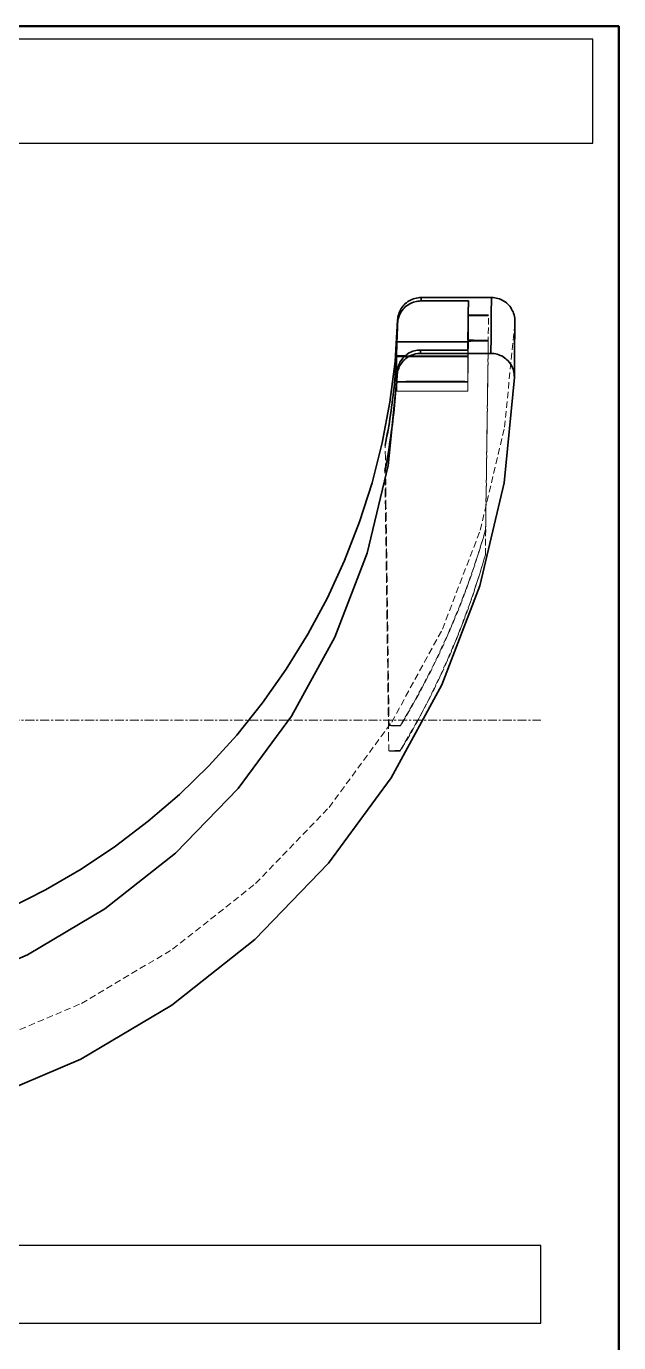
# Model space of a CAD drawing. Header units: millimetres. Extents: x 10 to 410, y 10 to 287.
# Drawn here: x 364.3 to 410, y 185.5 to 287 of the extents above; entities that cross this region are included whole.
import ezdxf

# ---------------------------------------------------------------- set-up
doc = ezdxf.new("R2010")
doc.units = ezdxf.units.MM
doc.linetypes.add('CENTER', pattern=[1.15, 0.7, -0.15, 0.15, -0.15])
doc.linetypes.add('DASHED', pattern=[0.75, 0.5, -0.25])
for name, color, linetype, lineweight in [('BORDER', 7, 'CONTINUOUS', 50), ('CENTER', 4, 'CENTER', 13), ('HIDDEN', 8, 'DASHED', 18), ('TITLE_BLOCK', 7, 'CONTINUOUS', 25), ('VISIBLE', 7, 'CONTINUOUS', 35)]:
    doc.layers.add(name, color=color, linetype=linetype, lineweight=lineweight)

msp = doc.modelspace()

# ---------------------------------------------------------------- linework, layer by layer
at = {"layer": 'BORDER'}
msp.add_lwpolyline([(10, 10), (410, 10), (410, 287), (10, 287)], close=True, dxfattribs=at)
at = {"layer": 'CENTER'}
msp.add_line((278, 233.5), (404, 233.5), dxfattribs=at)
at = {"layer": 'HIDDEN'}
for points in [[(398.41, 262.67), (398.41, 262.8), (398.41, 262.94), (398.41, 263.08), (398.41, 263.22), (398.41, 263.35), (398.41, 263.49), (398.41, 263.63), (398.41, 263.77), (398.41, 263.9), (398.41, 264.04), (398.41, 264.18), (398.41, 264.32), (398.41, 264.45), (398.41, 264.59), (398.41, 264.73), (398.41, 264.87), (398.41, 265), (398.41, 265.14), (398.41, 265.28), (398.41, 265.42), (398.41, 265.55), (398.41, 265.69), (398.41, 265.83)], [(280.04, 264.22), (280.84, 256.09), (282.71, 248.15), (285.63, 240.52), (289.54, 233.35), (294.37, 226.77), (300.04, 220.9), (306.44, 215.83), (313.46, 211.66), (320.97, 208.47), (328.85, 206.31), (336.94, 205.22), (345.1, 205.22), (353.2, 206.31), (361.07, 208.47), (368.58, 211.66), (375.6, 215.83), (382.01, 220.9), (387.67, 226.77), (392.5, 233.35), (396.41, 240.52), (399.33, 248.15), (401.2, 256.09), (402, 264.22)], [(398.4, 261.58), (398.4, 261.72), (398.4, 261.85), (398.4, 261.99), (398.4, 262.13), (398.4, 262.27), (398.4, 262.4), (398.4, 262.54), (398.4, 262.68), (398.4, 262.82), (398.4, 262.95), (398.4, 263.09), (398.4, 263.23), (398.4, 263.37), (398.4, 263.5), (398.4, 263.64), (398.4, 263.78), (398.4, 263.92), (398.4, 264.05), (398.4, 264.19), (398.4, 264.33), (398.4, 264.47), (398.4, 264.61), (398.4, 264.74)], [(398.4, 264.69), (398.4, 264.55), (398.4, 264.41), (398.4, 264.27), (398.4, 264.14), (398.4, 264), (398.4, 263.86), (398.4, 263.72), (398.4, 263.59), (398.4, 263.45), (398.4, 263.31), (398.4, 263.17), (398.4, 263.04), (398.4, 262.9), (398.4, 262.76), (398.4, 262.62), (398.4, 262.49), (398.4, 262.35), (398.4, 262.21), (398.4, 262.07), (398.4, 261.94), (398.4, 261.8), (398.4, 261.66), (398.4, 261.52)], [(399.74, 248.21), (399.75, 248.93), (399.76, 249.65), (399.77, 250.36), (399.78, 251.08), (399.79, 251.8), (399.8, 252.52), (399.81, 253.23), (399.82, 253.95), (399.83, 254.67), (399.84, 255.39), (399.85, 256.1), (399.86, 256.82), (399.87, 257.54), (399.88, 258.26), (399.89, 258.97), (399.9, 259.69), (399.91, 260.41), (399.92, 261.13), (399.93, 261.84), (399.94, 262.56), (399.95, 263.28), (399.96, 264), (399.97, 264.71)], [(402, 264.22), (402, 264.03), (402, 263.85), (401.99, 263.66), (401.99, 263.47), (401.99, 263.29), (401.99, 263.1), (401.99, 262.91), (401.98, 262.72), (401.98, 262.54), (401.98, 262.35), (401.98, 262.16), (401.98, 261.98), (401.97, 261.79), (401.97, 261.6), (401.97, 261.42), (401.97, 261.23), (401.97, 261.04), (401.96, 260.86), (401.96, 260.67), (401.96, 260.48), (401.96, 260.29), (401.96, 260.11), (401.96, 259.92)], [(402, 264.22), (402, 264.22), (402, 264.22), (402, 264.22), (402, 264.23), (402, 264.23), (402, 264.23), (402, 264.23), (402, 264.23), (402, 264.23), (402, 264.24), (402, 264.24), (402, 264.24), (402, 264.24), (402, 264.24), (402, 264.24), (402, 264.25), (402, 264.25), (402, 264.25), (402, 264.25), (402, 264.25), (402, 264.25), (402, 264.26), (402, 264.26)], [(398.37, 258.87), (398.37, 259.01), (398.37, 259.15), (398.37, 259.29), (398.37, 259.42), (398.37, 259.56), (398.37, 259.7), (398.37, 259.84), (398.37, 259.97), (398.37, 260.11), (398.37, 260.25), (398.37, 260.39), (398.37, 260.52), (398.37, 260.66), (398.37, 260.8), (398.37, 260.94), (398.37, 261.08), (398.37, 261.21), (398.37, 261.35), (398.37, 261.49), (398.37, 261.63), (398.37, 261.76), (398.37, 261.9), (398.37, 262.04)], [(398.38, 259.62), (398.38, 259.76), (398.38, 259.9), (398.38, 260.04), (398.38, 260.18), (398.38, 260.31), (398.38, 260.45), (398.38, 260.59), (398.38, 260.73), (398.38, 260.86), (398.38, 261), (398.38, 261.14), (398.38, 261.28), (398.38, 261.41), (398.38, 261.55), (398.38, 261.69), (398.38, 261.83), (398.38, 261.96), (398.38, 262.1), (398.38, 262.24), (398.38, 262.38), (398.38, 262.51), (398.38, 262.65), (398.38, 262.79)], [(398.38, 262.73), (398.38, 262.6), (398.38, 262.46), (398.38, 262.32), (398.38, 262.18), (398.38, 262.05), (398.38, 261.91), (398.38, 261.77), (398.38, 261.63), (398.38, 261.5), (398.38, 261.36), (398.38, 261.22), (398.38, 261.08), (398.38, 260.95), (398.38, 260.81), (398.38, 260.67), (398.38, 260.53), (398.38, 260.4), (398.38, 260.26), (398.38, 260.12), (398.38, 259.98), (398.38, 259.85), (398.38, 259.71), (398.38, 259.57)], [(398.38, 262.67), (398.38, 262.67), (398.38, 262.67), (398.38, 262.67), (398.38, 262.67), (398.38, 262.67), (398.39, 262.67), (398.39, 262.67), (398.39, 262.67), (398.39, 262.67), (398.39, 262.67), (398.39, 262.67), (398.39, 262.67), (398.4, 262.67), (398.4, 262.67), (398.4, 262.67), (398.4, 262.67), (398.4, 262.67), (398.4, 262.67), (398.4, 262.67), (398.41, 262.67), (398.41, 262.67), (398.41, 262.67), (398.41, 262.67)], [(398.41, 262.67), (398.41, 262.62), (398.41, 262.57), (398.41, 262.52), (398.41, 262.48), (398.41, 262.43), (398.41, 262.38), (398.41, 262.33), (398.41, 262.29), (398.41, 262.24), (398.41, 262.19), (398.4, 262.15), (398.4, 262.1), (398.4, 262.05), (398.4, 262), (398.4, 261.96), (398.4, 261.91), (398.4, 261.86), (398.4, 261.82), (398.4, 261.77), (398.4, 261.72), (398.4, 261.67), (398.4, 261.63), (398.4, 261.58)], [(399.72, 246.26), (399.73, 246.97), (399.74, 247.69), (399.75, 248.41), (399.76, 249.13), (399.77, 249.84), (399.78, 250.56), (399.79, 251.28), (399.8, 252), (399.81, 252.71), (399.82, 253.43), (399.83, 254.15), (399.84, 254.87), (399.85, 255.58), (399.86, 256.3), (399.87, 257.02), (399.88, 257.74), (399.89, 258.46), (399.9, 259.17), (399.91, 259.89), (399.92, 260.61), (399.93, 261.33), (399.94, 262.04), (399.95, 262.76)], [(393.46, 261.52), (393.68, 261.52), (393.89, 261.52), (394.11, 261.52), (394.32, 261.52), (394.54, 261.52), (394.75, 261.52), (394.97, 261.52), (395.18, 261.52), (395.39, 261.52), (395.61, 261.52), (395.82, 261.52), (396.04, 261.52), (396.25, 261.52), (396.47, 261.52), (396.68, 261.52), (396.9, 261.52), (397.11, 261.52), (397.33, 261.52), (397.54, 261.52), (397.75, 261.52), (397.97, 261.52), (398.18, 261.52), (398.4, 261.52)], [(398.4, 261.58), (398.19, 261.58), (397.97, 261.58), (397.76, 261.58), (397.55, 261.58), (397.34, 261.58), (397.13, 261.58), (396.91, 261.59), (396.7, 261.59), (396.49, 261.59), (396.28, 261.59), (396.07, 261.59), (395.85, 261.59), (395.64, 261.59), (395.43, 261.59), (395.22, 261.59), (395.01, 261.59), (394.79, 261.59), (394.58, 261.58), (394.37, 261.58), (394.16, 261.58), (393.95, 261.58), (393.73, 261.58), (393.52, 261.58)], [(398.4, 261.52), (398.4, 261.44), (398.4, 261.36), (398.4, 261.28), (398.39, 261.19), (398.39, 261.11), (398.39, 261.03), (398.39, 260.95), (398.39, 260.86), (398.39, 260.78), (398.39, 260.7), (398.39, 260.62), (398.39, 260.53), (398.39, 260.45), (398.39, 260.37), (398.39, 260.29), (398.38, 260.2), (398.38, 260.12), (398.38, 260.04), (398.38, 259.96), (398.38, 259.87), (398.38, 259.79), (398.38, 259.71), (398.38, 259.62)], [(392.85, 258.87), (393.09, 258.87), (393.33, 258.87), (393.57, 258.87), (393.81, 258.87), (394.05, 258.87), (394.29, 258.87), (394.53, 258.87), (394.77, 258.87), (395.01, 258.87), (395.25, 258.87), (395.49, 258.87), (395.73, 258.87), (395.97, 258.87), (396.21, 258.87), (396.45, 258.87), (396.69, 258.87), (396.93, 258.87), (397.17, 258.87), (397.41, 258.87), (397.65, 258.87), (397.89, 258.87), (398.13, 258.87), (398.37, 258.87)], [(398.38, 259.62), (398.14, 259.63), (397.9, 259.63), (397.66, 259.63), (397.42, 259.63), (397.18, 259.63), (396.94, 259.63), (396.7, 259.63), (396.46, 259.63), (396.22, 259.63), (395.98, 259.63), (395.74, 259.63), (395.5, 259.63), (395.26, 259.63), (395.02, 259.63), (394.78, 259.63), (394.54, 259.63), (394.3, 259.63), (394.06, 259.63), (393.82, 259.63), (393.58, 259.63), (393.34, 259.62), (393.1, 259.62), (392.86, 259.62)], [(392.86, 259.57), (393.1, 259.57), (393.34, 259.57), (393.58, 259.57), (393.82, 259.57), (394.06, 259.57), (394.3, 259.57), (394.54, 259.57), (394.78, 259.56), (395.02, 259.56), (395.26, 259.56), (395.5, 259.56), (395.74, 259.56), (395.98, 259.56), (396.22, 259.56), (396.46, 259.56), (396.7, 259.56), (396.94, 259.56), (397.18, 259.56), (397.42, 259.57), (397.66, 259.57), (397.9, 259.57), (398.14, 259.57), (398.38, 259.57)], [(398.38, 259.57), (398.38, 259.54), (398.38, 259.51), (398.38, 259.48), (398.38, 259.45), (398.38, 259.42), (398.38, 259.39), (398.38, 259.36), (398.38, 259.33), (398.38, 259.3), (398.38, 259.27), (398.37, 259.24), (398.37, 259.21), (398.37, 259.18), (398.37, 259.15), (398.37, 259.12), (398.37, 259.09), (398.37, 259.06), (398.37, 259.03), (398.37, 259), (398.37, 258.97), (398.37, 258.94), (398.37, 258.9), (398.37, 258.87)], [(392.3, 233.08), (392.28, 234.02), (392.27, 234.96), (392.26, 235.9), (392.25, 236.84), (392.23, 237.78), (392.22, 238.72), (392.21, 239.66), (392.19, 240.6), (392.18, 241.53), (392.17, 242.47), (392.15, 243.41), (392.14, 244.35), (392.13, 245.29), (392.12, 246.23), (392.1, 247.17), (392.09, 248.11), (392.08, 249.05), (392.06, 249.99), (392.05, 250.93), (392.04, 251.86), (392.02, 252.8), (392.01, 253.74), (392, 254.68)], [(392.28, 231.13), (392.26, 232.07), (392.25, 233.01), (392.24, 233.95), (392.23, 234.89), (392.21, 235.82), (392.2, 236.76), (392.19, 237.7), (392.17, 238.64), (392.16, 239.58), (392.15, 240.52), (392.13, 241.46), (392.12, 242.4), (392.11, 243.34), (392.1, 244.28), (392.08, 245.22), (392.07, 246.15), (392.06, 247.09), (392.04, 248.03), (392.03, 248.97), (392.02, 249.91), (392, 250.85), (391.99, 251.79), (391.98, 252.73)], [(399.74, 248.21), (399.54, 247.52), (399.34, 246.83), (399.12, 246.14), (398.9, 245.45), (398.67, 244.77), (398.43, 244.09), (398.18, 243.42), (397.93, 242.74), (397.67, 242.07), (397.4, 241.41), (397.12, 240.74), (396.83, 240.08), (396.54, 239.42), (396.24, 238.77), (395.93, 238.12), (395.61, 237.47), (395.28, 236.83), (394.95, 236.19), (394.61, 235.56), (394.26, 234.93), (393.91, 234.3), (393.54, 233.68), (393.17, 233.06)], [(393.17, 233.1), (393.54, 233.72), (393.9, 234.34), (394.25, 234.97), (394.6, 235.6), (394.94, 236.23), (395.27, 236.87), (395.6, 237.51), (395.91, 238.15), (396.22, 238.8), (396.52, 239.45), (396.82, 240.11), (397.1, 240.77), (397.38, 241.43), (397.65, 242.09), (397.92, 242.76), (398.17, 243.43), (398.42, 244.11), (398.66, 244.79), (398.89, 245.47), (399.11, 246.15), (399.33, 246.83), (399.54, 247.52), (399.74, 248.21)], [(399.74, 248.21), (399.74, 248.21), (399.74, 248.21), (399.74, 248.21), (399.74, 248.21), (399.74, 248.21), (399.74, 248.21), (399.74, 248.21), (399.74, 248.21), (399.74, 248.21), (399.74, 248.21), (399.74, 248.21), (399.74, 248.21), (399.74, 248.21), (399.74, 248.21), (399.74, 248.21), (399.74, 248.21), (399.74, 248.21), (399.74, 248.21), (399.74, 248.21), (399.74, 248.21), (399.74, 248.21), (399.74, 248.21), (399.74, 248.21)], [(399.72, 246.26), (399.52, 245.56), (399.32, 244.87), (399.1, 244.19), (398.88, 243.5), (398.65, 242.82), (398.41, 242.14), (398.16, 241.46), (397.91, 240.79), (397.65, 240.12), (397.38, 239.45), (397.1, 238.79), (396.81, 238.13), (396.52, 237.47), (396.22, 236.82), (395.91, 236.17), (395.59, 235.52), (395.26, 234.88), (394.93, 234.24), (394.59, 233.6), (394.24, 232.97), (393.89, 232.35), (393.52, 231.73), (393.15, 231.11)], [(393.15, 231.15), (393.52, 231.77), (393.88, 232.39), (394.23, 233.01), (394.58, 233.64), (394.92, 234.28), (395.25, 234.91), (395.58, 235.55), (395.89, 236.2), (396.2, 236.85), (396.5, 237.5), (396.8, 238.15), (397.08, 238.81), (397.36, 239.47), (397.63, 240.14), (397.9, 240.81), (398.15, 241.48), (398.4, 242.15), (398.64, 242.83), (398.87, 243.51), (399.09, 244.19), (399.31, 244.88), (399.52, 245.57), (399.72, 246.26)], [(399.72, 246.26), (399.72, 246.26), (399.72, 246.26), (399.72, 246.26), (399.72, 246.26), (399.72, 246.26), (399.72, 246.26), (399.72, 246.26), (399.72, 246.26), (399.72, 246.26), (399.72, 246.26), (399.72, 246.26), (399.72, 246.26), (399.72, 246.26), (399.72, 246.26), (399.72, 246.26), (399.72, 246.26), (399.72, 246.26), (399.72, 246.26), (399.72, 246.26), (399.72, 246.26), (399.72, 246.26), (399.72, 246.26), (399.72, 246.26)], [(393.17, 233.1), (393.13, 233.1), (393.1, 233.1), (393.06, 233.1), (393.02, 233.1), (392.98, 233.1), (392.94, 233.1), (392.91, 233.1), (392.87, 233.1), (392.83, 233.1), (392.79, 233.1), (392.75, 233.1), (392.72, 233.1), (392.68, 233.1), (392.64, 233.1), (392.6, 233.1), (392.56, 233.1), (392.53, 233.09), (392.49, 233.09), (392.45, 233.09), (392.41, 233.09), (392.37, 233.09), (392.34, 233.09), (392.3, 233.08)], [(392.3, 233.08), (392.34, 233.08), (392.37, 233.08), (392.41, 233.08), (392.45, 233.07), (392.49, 233.07), (392.53, 233.07), (392.56, 233.07), (392.6, 233.07), (392.64, 233.07), (392.68, 233.07), (392.72, 233.07), (392.75, 233.07), (392.79, 233.07), (392.83, 233.07), (392.87, 233.07), (392.91, 233.07), (392.94, 233.07), (392.98, 233.07), (393.02, 233.06), (393.06, 233.06), (393.1, 233.06), (393.13, 233.06), (393.17, 233.06)], [(393.17, 233.1), (393.17, 233.1), (393.17, 233.1), (393.17, 233.1), (393.17, 233.1), (393.17, 233.1), (393.17, 233.09), (393.17, 233.09), (393.17, 233.09), (393.17, 233.09), (393.17, 233.09), (393.17, 233.08), (393.17, 233.08), (393.17, 233.08), (393.17, 233.08), (393.17, 233.08), (393.17, 233.08), (393.17, 233.07), (393.17, 233.07), (393.17, 233.07), (393.17, 233.07), (393.17, 233.07), (393.17, 233.06), (393.17, 233.06)], [(393.15, 231.15), (393.11, 231.15), (393.08, 231.15), (393.04, 231.15), (393, 231.15), (392.96, 231.15), (392.92, 231.15), (392.89, 231.15), (392.85, 231.15), (392.81, 231.15), (392.77, 231.15), (392.73, 231.14), (392.7, 231.14), (392.66, 231.14), (392.62, 231.14), (392.58, 231.14), (392.54, 231.14), (392.51, 231.14), (392.47, 231.14), (392.43, 231.14), (392.39, 231.14), (392.35, 231.14), (392.32, 231.13), (392.28, 231.13)], [(392.28, 231.13), (392.32, 231.12), (392.35, 231.12), (392.39, 231.12), (392.43, 231.12), (392.47, 231.12), (392.51, 231.12), (392.54, 231.12), (392.58, 231.12), (392.62, 231.12), (392.66, 231.12), (392.7, 231.11), (392.73, 231.11), (392.77, 231.11), (392.81, 231.11), (392.85, 231.11), (392.89, 231.11), (392.92, 231.11), (392.96, 231.11), (393, 231.11), (393.04, 231.11), (393.08, 231.11), (393.11, 231.11), (393.15, 231.11)], [(393.15, 231.15), (393.15, 231.15), (393.15, 231.15), (393.15, 231.14), (393.15, 231.14), (393.15, 231.14), (393.15, 231.14), (393.15, 231.14), (393.15, 231.14), (393.15, 231.13), (393.15, 231.13), (393.15, 231.13), (393.15, 231.13), (393.15, 231.13), (393.15, 231.12), (393.15, 231.12), (393.15, 231.12), (393.15, 231.12), (393.15, 231.12), (393.15, 231.12), (393.15, 231.11), (393.15, 231.11), (393.15, 231.11), (393.15, 231.11)]]:
    msp.add_lwpolyline(points, dxfattribs=at)
at = {"layer": 'TITLE_BLOCK'}
for points in [[(12, 278), (408, 278), (408, 286), (12, 286)], [(278, 187), (404, 187), (404, 193), (278, 193)]]:
    msp.add_lwpolyline(points, close=True, dxfattribs=at)
at = {"layer": 'VISIBLE'}
for points in [[(394.77, 266.08), (394.65, 266.08), (394.53, 266.07), (394.41, 266.05), (394.29, 266.02), (394.17, 265.98), (394.06, 265.94), (393.95, 265.89), (393.85, 265.83), (393.74, 265.77), (393.65, 265.69), (393.55, 265.62), (393.47, 265.53), (393.39, 265.44), (393.31, 265.35), (393.24, 265.25), (393.18, 265.14), (393.13, 265.04), (393.08, 264.93), (393.04, 264.81), (393.01, 264.69), (392.98, 264.58), (392.97, 264.46), (392.96, 264.34)], [(394.77, 266.08), (394.77, 266.07), (394.77, 266.06), (394.77, 266.05), (394.77, 266.04), (394.77, 266.03), (394.77, 266.02), (394.77, 266.01), (394.77, 265.99), (394.77, 265.98), (394.77, 265.97), (394.77, 265.96), (394.77, 265.95), (394.77, 265.94), (394.77, 265.93), (394.77, 265.92), (394.77, 265.91), (394.77, 265.9), (394.76, 265.88), (394.76, 265.87), (394.76, 265.86), (394.76, 265.85), (394.76, 265.84), (394.76, 265.83)], [(394.77, 266.08), (395, 266.08), (395.24, 266.08), (395.47, 266.08), (395.71, 266.08), (395.95, 266.08), (396.18, 266.08), (396.42, 266.08), (396.65, 266.08), (396.89, 266.08), (397.13, 266.08), (397.36, 266.08), (397.6, 266.08), (397.83, 266.08), (398.07, 266.08), (398.31, 266.08), (398.54, 266.08), (398.78, 266.08), (399.01, 266.08), (399.25, 266.08), (399.48, 266.08), (399.72, 266.08), (399.96, 266.08), (400.19, 266.08)], [(400.19, 266.08), (400.19, 265.9), (400.19, 265.71), (400.19, 265.52), (400.18, 265.34), (400.18, 265.15), (400.18, 264.96), (400.18, 264.77), (400.18, 264.59), (400.18, 264.4), (400.17, 264.21), (400.17, 264.03), (400.17, 263.84), (400.17, 263.65), (400.17, 263.47), (400.16, 263.28), (400.16, 263.09), (400.16, 262.91), (400.16, 262.72), (400.16, 262.53), (400.15, 262.34), (400.15, 262.16), (400.15, 261.97), (400.15, 261.78)], [(402, 264.26), (402, 264.38), (401.99, 264.5), (401.97, 264.63), (401.94, 264.75), (401.9, 264.87), (401.86, 264.98), (401.8, 265.1), (401.74, 265.2), (401.68, 265.31), (401.6, 265.41), (401.52, 265.5), (401.43, 265.59), (401.34, 265.67), (401.24, 265.75), (401.14, 265.82), (401.03, 265.88), (400.92, 265.93), (400.8, 265.98), (400.68, 266.01), (400.56, 266.04), (400.44, 266.07), (400.32, 266.08), (400.19, 266.08)], [(394.76, 265.83), (394.64, 265.82), (394.52, 265.81), (394.4, 265.79), (394.29, 265.76), (394.17, 265.73), (394.06, 265.69), (393.95, 265.63), (393.84, 265.58), (393.74, 265.51), (393.64, 265.44), (393.55, 265.36), (393.47, 265.28), (393.38, 265.19), (393.31, 265.09), (393.24, 264.99), (393.18, 264.89), (393.12, 264.78), (393.08, 264.67), (393.04, 264.56), (393.01, 264.44), (392.98, 264.32), (392.97, 264.2), (392.96, 264.08)], [(394.76, 265.83), (394.92, 265.83), (395.08, 265.83), (395.24, 265.83), (395.4, 265.83), (395.56, 265.83), (395.72, 265.83), (395.87, 265.83), (396.03, 265.83), (396.19, 265.83), (396.35, 265.83), (396.51, 265.83), (396.67, 265.83), (396.82, 265.83), (396.98, 265.83), (397.14, 265.83), (397.3, 265.83), (397.46, 265.83), (397.62, 265.83), (397.78, 265.83), (397.93, 265.83), (398.09, 265.83), (398.25, 265.83), (398.41, 265.83)], [(398.41, 265.83), (398.41, 265.78), (398.41, 265.73), (398.41, 265.69), (398.41, 265.64), (398.41, 265.59), (398.41, 265.55), (398.41, 265.5), (398.41, 265.45), (398.41, 265.4), (398.41, 265.36), (398.4, 265.31), (398.4, 265.26), (398.4, 265.21), (398.4, 265.17), (398.4, 265.12), (398.4, 265.07), (398.4, 265.03), (398.4, 264.98), (398.4, 264.93), (398.4, 264.88), (398.4, 264.84), (398.4, 264.79), (398.4, 264.74)], [(347.77, 214.56), (350.9, 215.07), (354.01, 215.76), (357.06, 216.65), (360.05, 217.73), (362.97, 218.98), (365.81, 220.41), (368.55, 222.01), (371.2, 223.78), (373.73, 225.7), (376.14, 227.77), (378.41, 229.99), (380.55, 232.35), (382.54, 234.83), (384.37, 237.42), (386.04, 240.13), (387.55, 242.93), (388.87, 245.81), (390.02, 248.78), (390.99, 251.81), (391.77, 254.89), (392.36, 258.01), (392.76, 261.16), (392.96, 264.34)], [(392.89, 262.67), (392.89, 262.73), (392.9, 262.79), (392.9, 262.85), (392.91, 262.91), (392.91, 262.97), (392.91, 263.03), (392.92, 263.1), (392.92, 263.16), (392.92, 263.22), (392.92, 263.28), (392.93, 263.34), (392.93, 263.4), (392.93, 263.47), (392.94, 263.53), (392.94, 263.59), (392.94, 263.65), (392.94, 263.71), (392.95, 263.77), (392.95, 263.84), (392.95, 263.9), (392.95, 263.96), (392.96, 264.02), (392.96, 264.08)], [(392.96, 264.34), (392.96, 264.32), (392.96, 264.31), (392.96, 264.3), (392.96, 264.29), (392.96, 264.28), (392.96, 264.27), (392.96, 264.26), (392.96, 264.25), (392.96, 264.24), (392.96, 264.23), (392.96, 264.21), (392.96, 264.2), (392.96, 264.19), (392.96, 264.18), (392.96, 264.17), (392.96, 264.16), (392.96, 264.15), (392.96, 264.14), (392.96, 264.13), (392.96, 264.12), (392.96, 264.1), (392.96, 264.09), (392.96, 264.08)], [(398.4, 264.69), (398.4, 264.6), (398.4, 264.52), (398.4, 264.44), (398.39, 264.36), (398.39, 264.27), (398.39, 264.19), (398.39, 264.11), (398.39, 264.03), (398.39, 263.94), (398.39, 263.86), (398.39, 263.78), (398.39, 263.7), (398.39, 263.61), (398.39, 263.53), (398.39, 263.45), (398.38, 263.37), (398.38, 263.28), (398.38, 263.2), (398.38, 263.12), (398.38, 263.04), (398.38, 262.95), (398.38, 262.87), (398.38, 262.79)], [(399.97, 264.71), (399.9, 264.72), (399.83, 264.72), (399.76, 264.73), (399.7, 264.73), (399.63, 264.73), (399.56, 264.73), (399.49, 264.73), (399.42, 264.73), (399.35, 264.73), (399.29, 264.73), (399.22, 264.74), (399.15, 264.74), (399.08, 264.74), (399.01, 264.74), (398.94, 264.74), (398.88, 264.74), (398.81, 264.74), (398.74, 264.74), (398.67, 264.74), (398.6, 264.74), (398.54, 264.74), (398.47, 264.74), (398.4, 264.74)], [(398.4, 264.69), (398.47, 264.69), (398.53, 264.69), (398.6, 264.69), (398.67, 264.69), (398.74, 264.69), (398.81, 264.69), (398.88, 264.69), (398.94, 264.69), (399.01, 264.69), (399.08, 264.69), (399.15, 264.69), (399.22, 264.69), (399.29, 264.7), (399.35, 264.7), (399.42, 264.7), (399.49, 264.7), (399.56, 264.7), (399.63, 264.7), (399.7, 264.7), (399.76, 264.7), (399.83, 264.71), (399.9, 264.71), (399.97, 264.71)], [(399.97, 264.71), (399.97, 264.71), (399.97, 264.71), (399.97, 264.71), (399.97, 264.71), (399.97, 264.71), (399.97, 264.71), (399.97, 264.71), (399.97, 264.71), (399.97, 264.71), (399.97, 264.71), (399.97, 264.71), (399.97, 264.71), (399.97, 264.71), (399.97, 264.71), (399.97, 264.71), (399.97, 264.71), (399.97, 264.71), (399.97, 264.71), (399.97, 264.71), (399.97, 264.71), (399.97, 264.71), (399.97, 264.71), (399.97, 264.71)], [(402, 264.26), (402, 264.07), (402, 263.88), (401.99, 263.7), (401.99, 263.51), (401.99, 263.32), (401.99, 263.14), (401.99, 262.95), (401.98, 262.76), (401.98, 262.57), (401.98, 262.39), (401.98, 262.2), (401.98, 262.01), (401.98, 261.83), (401.97, 261.64), (401.97, 261.45), (401.97, 261.27), (401.97, 261.08), (401.97, 260.89), (401.96, 260.71), (401.96, 260.52), (401.96, 260.33), (401.96, 260.14), (401.96, 259.96)], [(392.89, 262.67), (392.89, 262.62), (392.89, 262.57), (392.89, 262.52), (392.89, 262.48), (392.89, 262.43), (392.89, 262.38), (392.89, 262.33), (392.89, 262.29), (392.89, 262.24), (392.89, 262.19), (392.89, 262.14), (392.89, 262.1), (392.88, 262.05), (392.88, 262), (392.88, 261.95), (392.88, 261.91), (392.88, 261.86), (392.88, 261.81), (392.88, 261.76), (392.88, 261.72), (392.88, 261.67), (392.88, 261.62), (392.88, 261.57)], [(392.89, 262.67), (393.13, 262.67), (393.37, 262.67), (393.61, 262.67), (393.85, 262.67), (394.08, 262.67), (394.32, 262.67), (394.56, 262.67), (394.8, 262.67), (395.04, 262.67), (395.28, 262.67), (395.51, 262.67), (395.75, 262.67), (395.99, 262.67), (396.23, 262.67), (396.47, 262.67), (396.71, 262.67), (396.95, 262.67), (397.18, 262.67), (397.42, 262.67), (397.66, 262.67), (397.9, 262.67), (398.14, 262.67), (398.38, 262.67)], [(394.73, 262.04), (394.6, 262.03), (394.48, 262.02), (394.37, 262), (394.25, 261.97), (394.13, 261.94), (394.02, 261.89), (393.91, 261.84), (393.8, 261.79), (393.7, 261.72), (393.61, 261.65), (393.51, 261.57), (393.43, 261.49), (393.35, 261.4), (393.27, 261.3), (393.2, 261.2), (393.14, 261.1), (393.09, 260.99), (393.04, 260.88), (393, 260.77), (392.97, 260.65), (392.94, 260.53), (392.93, 260.41), (392.92, 260.29)], [(394.73, 262.04), (394.73, 262.03), (394.73, 262.02), (394.73, 262), (394.73, 261.99), (394.73, 261.98), (394.72, 261.97), (394.72, 261.96), (394.72, 261.95), (394.72, 261.94), (394.72, 261.93), (394.72, 261.92), (394.72, 261.91), (394.72, 261.89), (394.72, 261.88), (394.72, 261.87), (394.72, 261.86), (394.72, 261.85), (394.72, 261.84), (394.72, 261.83), (394.72, 261.82), (394.72, 261.81), (394.72, 261.79), (394.72, 261.78)], [(394.73, 262.04), (394.88, 262.04), (395.04, 262.04), (395.2, 262.04), (395.36, 262.04), (395.52, 262.04), (395.68, 262.04), (395.84, 262.04), (395.99, 262.04), (396.15, 262.04), (396.31, 262.04), (396.47, 262.04), (396.63, 262.04), (396.79, 262.04), (396.94, 262.04), (397.1, 262.04), (397.26, 262.04), (397.42, 262.04), (397.58, 262.04), (397.74, 262.04), (397.9, 262.04), (398.05, 262.04), (398.21, 262.04), (398.37, 262.04)], [(398.38, 262.73), (398.38, 262.7), (398.38, 262.67), (398.38, 262.64), (398.38, 262.61), (398.38, 262.58), (398.38, 262.55), (398.38, 262.52), (398.38, 262.49), (398.38, 262.46), (398.38, 262.43), (398.37, 262.4), (398.37, 262.37), (398.37, 262.34), (398.37, 262.31), (398.37, 262.28), (398.37, 262.25), (398.37, 262.22), (398.37, 262.19), (398.37, 262.16), (398.37, 262.13), (398.37, 262.1), (398.37, 262.07), (398.37, 262.04)], [(399.95, 262.76), (399.88, 262.77), (399.81, 262.77), (399.74, 262.77), (399.68, 262.77), (399.61, 262.77), (399.54, 262.78), (399.47, 262.78), (399.4, 262.78), (399.33, 262.78), (399.27, 262.78), (399.2, 262.78), (399.13, 262.78), (399.06, 262.78), (398.99, 262.78), (398.92, 262.78), (398.86, 262.78), (398.79, 262.79), (398.72, 262.79), (398.65, 262.79), (398.58, 262.79), (398.52, 262.79), (398.45, 262.79), (398.38, 262.79)], [(398.38, 262.73), (398.45, 262.73), (398.51, 262.73), (398.58, 262.73), (398.65, 262.74), (398.72, 262.74), (398.79, 262.74), (398.86, 262.74), (398.92, 262.74), (398.99, 262.74), (399.06, 262.74), (399.13, 262.74), (399.2, 262.74), (399.27, 262.74), (399.33, 262.74), (399.4, 262.74), (399.47, 262.74), (399.54, 262.75), (399.61, 262.75), (399.68, 262.75), (399.74, 262.75), (399.81, 262.75), (399.88, 262.75), (399.95, 262.76)], [(399.95, 262.76), (399.95, 262.76), (399.95, 262.76), (399.95, 262.76), (399.95, 262.76), (399.95, 262.76), (399.95, 262.76), (399.95, 262.76), (399.95, 262.76), (399.95, 262.76), (399.95, 262.76), (399.95, 262.76), (399.95, 262.76), (399.95, 262.76), (399.95, 262.76), (399.95, 262.76), (399.95, 262.76), (399.95, 262.76), (399.95, 262.76), (399.95, 262.76), (399.95, 262.76), (399.95, 262.76), (399.95, 262.76), (399.95, 262.76)], [(392, 254.68), (392.05, 254.98), (392.11, 255.28), (392.16, 255.57), (392.22, 255.87), (392.27, 256.17), (392.32, 256.47), (392.36, 256.77), (392.41, 257.07), (392.45, 257.36), (392.49, 257.66), (392.53, 257.96), (392.57, 258.26), (392.61, 258.56), (392.64, 258.86), (392.68, 259.16), (392.71, 259.47), (392.74, 259.77), (392.77, 260.07), (392.79, 260.37), (392.82, 260.67), (392.84, 260.97), (392.86, 261.27), (392.88, 261.57)], [(392.88, 261.53), (392.86, 261.23), (392.84, 260.93), (392.82, 260.63), (392.79, 260.33), (392.77, 260.03), (392.74, 259.73), (392.71, 259.43), (392.68, 259.13), (392.64, 258.84), (392.61, 258.54), (392.57, 258.24), (392.53, 257.94), (392.49, 257.64), (392.45, 257.35), (392.41, 257.05), (392.36, 256.75), (392.32, 256.46), (392.27, 256.16), (392.22, 255.86), (392.17, 255.57), (392.11, 255.27), (392.06, 254.98), (392, 254.68)], [(392.88, 261.53), (392.88, 261.45), (392.88, 261.36), (392.88, 261.28), (392.88, 261.2), (392.88, 261.11), (392.87, 261.03), (392.87, 260.95), (392.87, 260.87), (392.87, 260.78), (392.87, 260.7), (392.87, 260.62), (392.87, 260.53), (392.87, 260.45), (392.87, 260.37), (392.87, 260.28), (392.87, 260.2), (392.86, 260.12), (392.86, 260.04), (392.86, 259.95), (392.86, 259.87), (392.86, 259.79), (392.86, 259.7), (392.86, 259.62)], [(393.52, 261.58), (393.49, 261.58), (393.47, 261.58), (393.44, 261.58), (393.41, 261.58), (393.38, 261.58), (393.36, 261.58), (393.33, 261.58), (393.3, 261.58), (393.27, 261.58), (393.24, 261.58), (393.22, 261.58), (393.19, 261.58), (393.16, 261.58), (393.13, 261.58), (393.1, 261.58), (393.08, 261.58), (393.05, 261.58), (393.02, 261.58), (392.99, 261.58), (392.96, 261.58), (392.94, 261.58), (392.91, 261.57), (392.88, 261.57)], [(392.88, 261.53), (392.9, 261.53), (392.93, 261.53), (392.96, 261.53), (392.98, 261.53), (393.01, 261.53), (393.03, 261.53), (393.06, 261.53), (393.08, 261.53), (393.11, 261.53), (393.13, 261.53), (393.16, 261.53), (393.18, 261.53), (393.21, 261.53), (393.23, 261.53), (393.26, 261.53), (393.29, 261.53), (393.31, 261.53), (393.34, 261.53), (393.36, 261.53), (393.39, 261.52), (393.41, 261.52), (393.44, 261.52), (393.46, 261.52)], [(394.72, 261.78), (394.6, 261.78), (394.48, 261.77), (394.36, 261.75), (394.25, 261.72), (394.13, 261.68), (394.02, 261.64), (393.91, 261.59), (393.8, 261.53), (393.7, 261.47), (393.6, 261.39), (393.51, 261.32), (393.42, 261.23), (393.34, 261.14), (393.27, 261.05), (393.2, 260.95), (393.14, 260.85), (393.08, 260.74), (393.04, 260.63), (393, 260.51), (392.96, 260.4), (392.94, 260.28), (392.92, 260.16), (392.92, 260.04)], [(394.72, 261.78), (394.96, 261.78), (395.19, 261.78), (395.43, 261.78), (395.67, 261.78), (395.9, 261.78), (396.14, 261.78), (396.37, 261.78), (396.61, 261.78), (396.85, 261.78), (397.08, 261.78), (397.32, 261.78), (397.55, 261.78), (397.79, 261.78), (398.03, 261.78), (398.26, 261.78), (398.5, 261.78), (398.73, 261.78), (398.97, 261.78), (399.21, 261.78), (399.44, 261.78), (399.68, 261.78), (399.91, 261.78), (400.15, 261.78)], [(401.96, 259.96), (401.95, 260.08), (401.94, 260.21), (401.92, 260.33), (401.89, 260.45), (401.86, 260.57), (401.81, 260.68), (401.76, 260.8), (401.7, 260.91), (401.63, 261.01), (401.56, 261.11), (401.48, 261.2), (401.39, 261.29), (401.3, 261.37), (401.2, 261.45), (401.09, 261.52), (400.99, 261.58), (400.87, 261.63), (400.76, 261.68), (400.64, 261.72), (400.52, 261.75), (400.4, 261.77), (400.27, 261.78), (400.15, 261.78)], [(280, 259.92), (280.8, 251.8), (282.67, 243.85), (285.59, 236.22), (289.5, 229.06), (294.33, 222.47), (299.99, 216.6), (306.4, 211.53), (313.42, 207.36), (320.93, 204.17), (328.8, 202.01), (336.9, 200.92), (345.06, 200.92), (353.15, 202.01), (361.03, 204.17), (368.54, 207.36), (375.56, 211.53), (381.96, 216.6), (387.63, 222.47), (392.46, 229.06), (396.37, 236.22), (399.29, 243.85), (401.16, 251.8), (401.96, 259.92)], [(289.04, 260.04), (289.74, 253.13), (291.35, 246.38), (293.84, 239.9), (297.18, 233.82), (301.3, 228.23), (306.12, 223.24), (311.57, 218.94), (317.54, 215.4), (323.93, 212.69), (330.63, 210.86), (337.51, 209.93), (344.45, 209.93), (351.33, 210.86), (358.02, 212.69), (364.41, 215.4), (370.39, 218.94), (375.83, 223.24), (380.66, 228.23), (384.78, 233.82), (388.11, 239.9), (390.61, 246.38), (392.22, 253.13), (392.92, 260.04)], [(392.85, 258.87), (392.86, 258.94), (392.86, 259), (392.86, 259.06), (392.87, 259.12), (392.87, 259.18), (392.87, 259.24), (392.88, 259.31), (392.88, 259.37), (392.88, 259.43), (392.89, 259.49), (392.89, 259.55), (392.89, 259.61), (392.89, 259.68), (392.9, 259.74), (392.9, 259.8), (392.9, 259.86), (392.91, 259.92), (392.91, 259.98), (392.91, 260.04), (392.91, 260.11), (392.91, 260.17), (392.92, 260.23), (392.92, 260.29)], [(392.92, 260.29), (392.92, 260.28), (392.92, 260.27), (392.92, 260.26), (392.92, 260.25), (392.92, 260.24), (392.92, 260.22), (392.92, 260.21), (392.92, 260.2), (392.92, 260.19), (392.92, 260.18), (392.92, 260.17), (392.92, 260.16), (392.92, 260.15), (392.92, 260.14), (392.92, 260.13), (392.92, 260.11), (392.92, 260.1), (392.92, 260.09), (392.92, 260.08), (392.92, 260.07), (392.92, 260.06), (392.92, 260.05), (392.92, 260.04)], [(401.96, 259.92), (401.96, 259.92), (401.96, 259.92), (401.96, 259.93), (401.96, 259.93), (401.96, 259.93), (401.96, 259.93), (401.96, 259.93), (401.96, 259.93), (401.96, 259.94), (401.96, 259.94), (401.96, 259.94), (401.96, 259.94), (401.96, 259.94), (401.96, 259.94), (401.96, 259.95), (401.96, 259.95), (401.96, 259.95), (401.96, 259.95), (401.96, 259.95), (401.96, 259.95), (401.96, 259.95), (401.96, 259.96), (401.96, 259.96)], [(391.98, 252.73), (392.03, 253.02), (392.09, 253.32), (392.14, 253.62), (392.2, 253.92), (392.25, 254.22), (392.3, 254.51), (392.34, 254.81), (392.39, 255.11), (392.43, 255.41), (392.47, 255.71), (392.51, 256.01), (392.55, 256.31), (392.59, 256.61), (392.62, 256.91), (392.66, 257.21), (392.69, 257.51), (392.72, 257.81), (392.75, 258.11), (392.77, 258.41), (392.8, 258.72), (392.82, 259.02), (392.84, 259.32), (392.86, 259.62)], [(392.86, 259.57), (392.84, 259.28), (392.82, 258.98), (392.8, 258.68), (392.77, 258.38), (392.75, 258.08), (392.72, 257.78), (392.69, 257.48), (392.66, 257.18), (392.62, 256.88), (392.59, 256.58), (392.55, 256.29), (392.51, 255.99), (392.47, 255.69), (392.43, 255.39), (392.39, 255.09), (392.34, 254.8), (392.3, 254.5), (392.25, 254.2), (392.2, 253.91), (392.15, 253.61), (392.09, 253.32), (392.04, 253.02), (391.98, 252.73)], [(392.86, 259.57), (392.86, 259.54), (392.86, 259.51), (392.86, 259.48), (392.86, 259.45), (392.86, 259.42), (392.86, 259.39), (392.86, 259.36), (392.86, 259.33), (392.86, 259.3), (392.86, 259.27), (392.86, 259.24), (392.86, 259.21), (392.86, 259.18), (392.85, 259.15), (392.85, 259.12), (392.85, 259.09), (392.85, 259.06), (392.85, 259.03), (392.85, 259), (392.85, 258.97), (392.85, 258.94), (392.85, 258.91), (392.85, 258.87)]]:
    msp.add_lwpolyline(points, dxfattribs=at)

doc.saveas('drawing.dxf')
